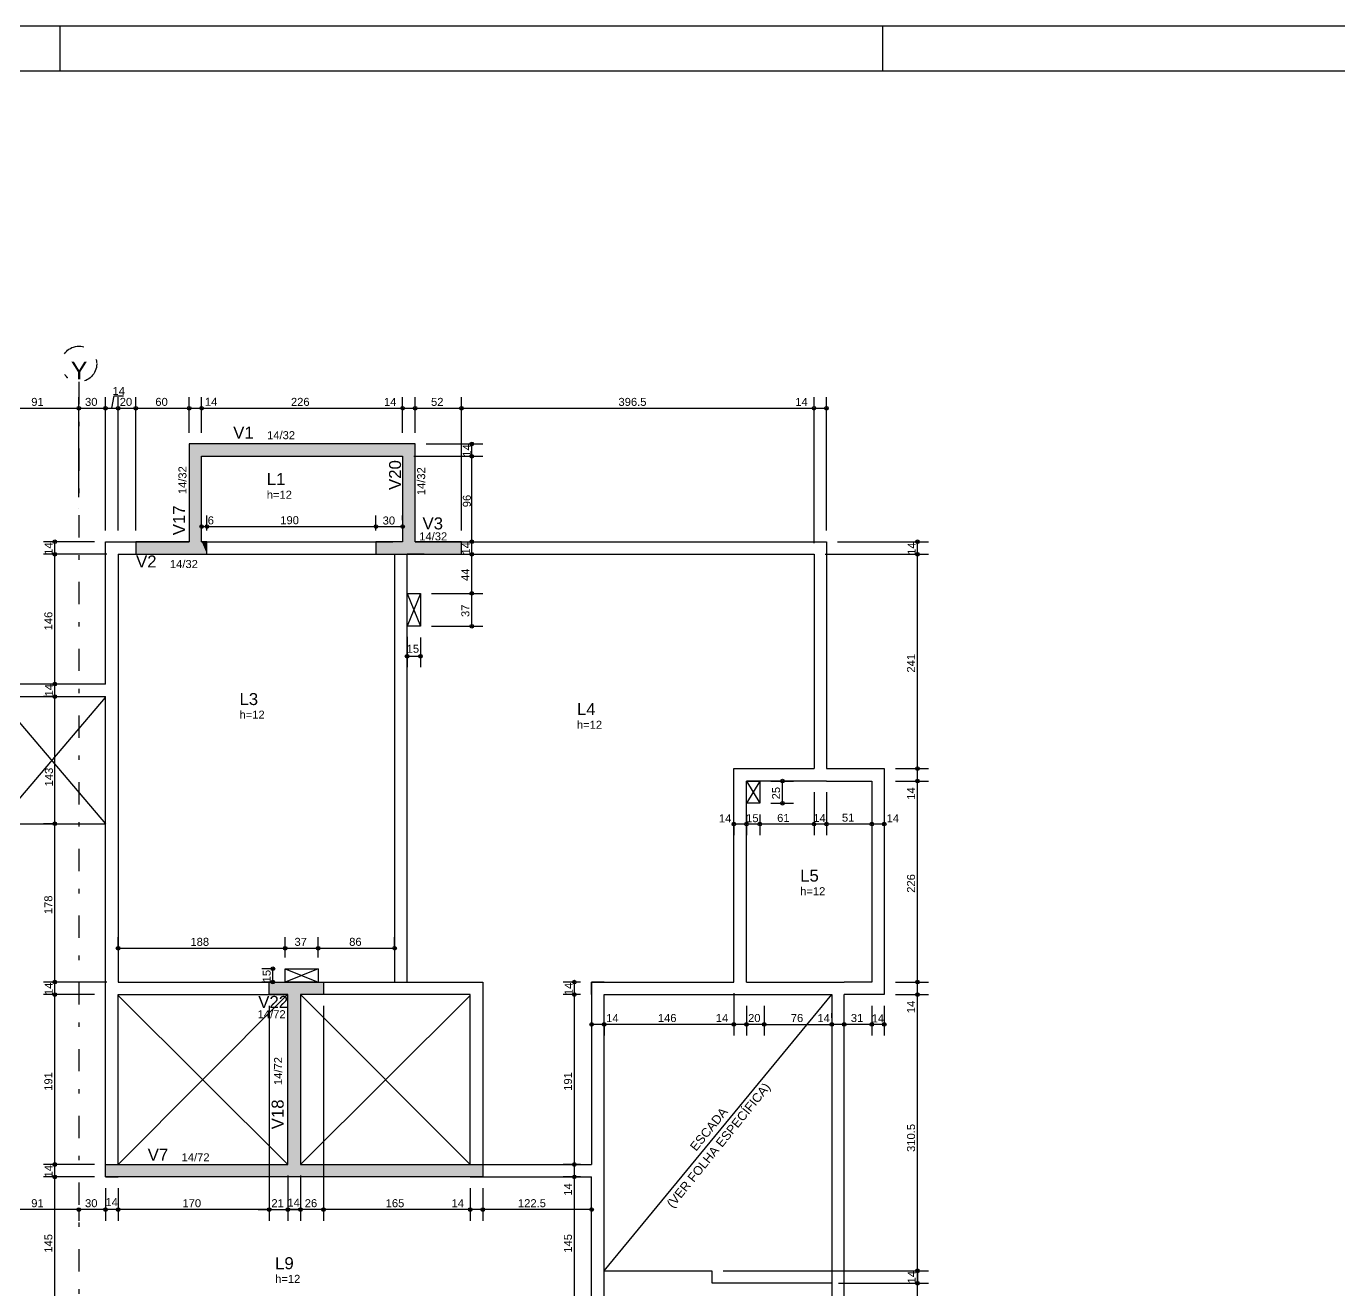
# Model space of a CAD drawing. Extents: x 0 to 119, y 0 to 84.
# Drawn here: x 25.64 to 55.16, y 55.7 to 84.1 of the extents above; entities that cross this region are included whole.
import ezdxf

# ---------------------------------------------------------------- set-up
doc = ezdxf.new("R2010")
doc.units = 0
doc.header["$MEASUREMENT"] = 0
doc.linetypes.add('ESTILO_TQS_0003', pattern=[1.5, 0.5, -0.4, 0.1, -0.5])
for name, color, linetype in [('10', 252, 'CONTINUOUS'), ('18', 6, 'CONTINUOUS'), ('25', 130, 'CONTINUOUS'), ('3', 7, 'CONTINUOUS'), ('32', 250, 'CONTINUOUS'), ('37', 7, 'CONTINUOUS'), ('38', 7, 'CONTINUOUS'), ('40', 7, 'CONTINUOUS'), ('7', 232, 'CONTINUOUS'), ('9', 8, 'CONTINUOUS')]:
    doc.layers.add(name, color=color, linetype=linetype)
doc.styles.add('TQS_ARIAL', font='arial.ttf')

msp = doc.modelspace()

# ---------------------------------------------------------------- linework, layer by layer
at = {"layer": '10', "color": 252, "linetype": 'Continuous'}
for p, q in [((34.588986, 72.23191), (34.20894, 72.23191)), ((34.50905, 71.351872), (34.20905, 70.611872)), ((34.20905, 71.351872), (34.50905, 70.611872)), ((25.00894, 69.01191), (27.42894, 66.171997)), ((25.00894, 66.171997), (27.42894, 69.01191)), ((42.138984, 67.131908), (41.838984, 66.631931)), ((41.839004, 67.131897), (42.138984, 66.631931)), ((25.00894, 66.171997), (27.42894, 66.171997)), ((32.208382, 62.911905), (31.468382, 62.61191)), ((31.468392, 62.91191), (32.208382, 62.611905)), ((27.70894, 58.51191), (31.51894, 62.33191)), ((31.52894, 58.51191), (27.70894, 62.31191)), ((35.62894, 58.51191), (31.80894, 62.33191)), ((31.80894, 58.51191), (35.62894, 62.31191)), ((38.638984, 56.121908), (43.758984, 62.33191)), ((38.638984, 56.121908), (41.064132, 56.121908)), ((41.068979, 55.84245), (41.068979, 56.121908)), ((43.758984, 55.84245), (41.068979, 55.84245))]:
    msp.add_line(p, q, dxfattribs=at)
for points in [[(34.20905, 70.611872), (34.20905, 71.351872), (34.50905, 71.351872), (34.50905, 70.611872), (34.20905, 70.611872)], [(42.138984, 66.631931), (41.838984, 66.631931), (41.838984, 67.131908), (42.138984, 67.131908), (42.138984, 66.631931)], [(31.468742, 62.911829), (32.208382, 62.911829), (32.208382, 62.611905), (31.468742, 62.611905), (31.468742, 62.911829)]]:
    msp.add_lwpolyline(points, dxfattribs=at)
at = {"layer": '18', "color": 6, "linetype": 'ESTILO_TQS_0003'}
msp.add_line((26.82894, 76.107289), (26.82894, 38.391621), dxfattribs=at)
msp.add_circle((26.82894, 76.507289), 0.4, dxfattribs=at)
at = {"layer": '25', "color": 130, "linetype": 'Continuous'}
for points in [[(34.10894, 72.51191), (33.50894, 72.51191), (33.50894, 72.23191), (35.42994, 72.23191), (35.42994, 72.51191), (34.38894, 72.51191), (34.38894, 74.71191), (29.30894, 74.71191), (29.30894, 72.51191), (28.10894, 72.51191), (28.10894, 72.23191), (29.70894, 72.23191), (29.70894, 72.51191), (29.58894, 72.51191), (29.58894, 74.43191), (34.10894, 74.43191), (34.10894, 72.51191)], [(31.10894, 62.61191), (32.32894, 62.61191), (32.32894, 62.33191), (31.80894, 62.33191), (31.80894, 58.51191), (35.90894, 58.51191), (35.90894, 58.23191), (27.42894, 58.23191), (27.42894, 58.51191), (31.52894, 58.51191), (31.52894, 62.33191), (31.10894, 62.33191), (31.10894, 62.61191)]]:
    msp.add_lwpolyline(points, dxfattribs=at)
for points in [[(34.38894, 74.71191), (29.30894, 74.71191), (29.58894, 74.43191)], [(29.58894, 74.43191), (29.30894, 74.71191), (29.30894, 72.51191)], [(34.10894, 74.43191), (34.38894, 74.71191), (29.58894, 74.43191)], [(34.38894, 72.51191), (34.38894, 74.71191), (34.10894, 74.43191)], [(29.58894, 72.51191), (29.58894, 74.43191), (29.30894, 72.51191)], [(34.10894, 72.51191), (34.38894, 72.51191), (34.10894, 74.43191)], [(29.30894, 72.51191), (28.10894, 72.51191), (29.70894, 72.23191)], [(28.10894, 72.51191), (28.10894, 72.23191), (29.70894, 72.23191)], [(29.58894, 72.51191), (29.30894, 72.51191), (29.70894, 72.23191)], [(29.70894, 72.51191), (29.58894, 72.51191), (29.70894, 72.23191)], [(33.50894, 72.51191), (35.42994, 72.23191), (34.10894, 72.51191)], [(33.50894, 72.51191), (33.50894, 72.23191), (35.42994, 72.23191)], [(35.42994, 72.23191), (34.38894, 72.51191), (34.10894, 72.51191)], [(35.42994, 72.23191), (35.42994, 72.51191), (34.38894, 72.51191)], [(31.52894, 62.33191), (31.10894, 62.33191), (32.32894, 62.61191)], [(32.32894, 62.61191), (31.10894, 62.33191), (31.10894, 62.61191)], [(31.80894, 62.33191), (31.52894, 62.33191), (32.32894, 62.61191)], [(32.32894, 62.61191), (32.32894, 62.33191), (31.80894, 62.33191)], [(31.80894, 58.51191), (31.52894, 58.51191), (31.80894, 62.33191)], [(31.52894, 58.51191), (31.52894, 62.33191), (31.80894, 62.33191)], [(27.42894, 58.51191), (31.52894, 58.51191), (27.42894, 58.23191)], [(31.52894, 58.51191), (35.90894, 58.23191), (27.42894, 58.23191)], [(35.90894, 58.23191), (31.52894, 58.51191), (31.80894, 58.51191)], [(35.90894, 58.51191), (35.90894, 58.23191), (31.80894, 58.51191)]]:
    msp.add_solid(points, dxfattribs=at)
at = {"layer": '3', "color": 7, "linetype": 'Continuous'}
for points in [[(34.10894, 72.51191), (33.50894, 72.51191), (33.50894, 72.23191), (35.42994, 72.23191), (35.42994, 72.51191), (34.38894, 72.51191), (34.38894, 74.71191), (29.30894, 74.71191), (29.30894, 72.51191), (28.10894, 72.51191), (28.10894, 72.23191), (29.70894, 72.23191), (29.70894, 72.51191), (29.58894, 72.51191), (29.58894, 74.43191), (34.10894, 74.43191), (34.10894, 72.51191)], [(31.10894, 62.61191), (32.32894, 62.61191), (32.32894, 62.33191), (31.80894, 62.33191), (31.80894, 58.51191), (35.90894, 58.51191), (35.90894, 58.23191), (27.42894, 58.23191), (27.42894, 58.51191), (31.52894, 58.51191), (31.52894, 62.33191), (31.10894, 62.33191), (31.10894, 62.61191)]]:
    msp.add_lwpolyline(points, dxfattribs=at)
at = {"layer": '32', "color": 250, "linetype": 'Continuous'}
for p, q in [((26.82894, 73.510701), (26.82894, 75.76199)), ((26.82894, 73.760701), (26.82894, 75.76199)), ((27.42894, 72.76191), (27.42894, 75.76199)), ((27.42894, 72.76191), (27.42894, 75.76199)), ((27.56894, 75.51199), (27.621554, 75.793406)), ((27.621554, 75.793406), (27.830713, 75.793406)), ((27.70894, 72.76191), (27.70894, 75.76199)), ((27.70894, 72.76191), (27.70894, 75.76199)), ((27.830713, 75.793406), (27.830713, 75.793406)), ((28.10894, 72.76191), (28.10894, 75.76199)), ((28.10894, 72.76191), (28.10894, 75.76199)), ((29.30894, 74.96191), (29.30894, 75.76199)), ((29.30894, 74.96191), (29.30894, 75.76199)), ((29.58894, 74.96191), (29.58894, 75.76199)), ((29.58894, 74.96191), (29.58894, 75.76199)), ((34.10894, 74.96191), (34.10894, 75.76199)), ((34.10894, 74.96191), (34.10894, 75.76199)), ((34.38894, 74.96191), (34.38894, 75.76199)), ((34.38894, 74.96191), (34.38894, 75.76199)), ((35.42894, 72.76191), (35.42894, 75.76199)), ((35.42894, 72.76191), (35.42894, 75.76199)), ((43.35894, 72.48191), (43.35894, 75.76199)), ((43.35894, 72.48191), (43.35894, 75.76199)), ((43.63894, 72.762), (43.63894, 75.76199)), ((25.00894, 75.51199), (26.82894, 75.51199)), ((26.82894, 75.51199), (27.42894, 75.51199)), ((27.42894, 75.51199), (27.70894, 75.51199)), ((27.70894, 75.51199), (28.10894, 75.51199)), ((28.10894, 75.51199), (29.30894, 75.51199)), ((29.30894, 75.51199), (29.58894, 75.51199)), ((29.58894, 75.51199), (34.10894, 75.51199)), ((34.10894, 75.51199), (34.38894, 75.51199)), ((34.38894, 75.51199), (35.42894, 75.51199)), ((35.42894, 75.51199), (43.35894, 75.51199)), ((43.35894, 75.51199), (43.63894, 75.51199)), ((29.30894, 74.71191), (29.30894, 74.71191)), ((29.30894, 74.71191), (29.30894, 74.71191)), ((29.58894, 74.71191), (29.58894, 74.71191)), ((29.58894, 74.71191), (29.58894, 74.71191)), ((34.10894, 74.71191), (34.10894, 74.71191)), ((34.10894, 74.71191), (34.10894, 74.71191)), ((34.38894, 74.71191), (34.38894, 74.71191)), ((34.38894, 74.71191), (34.38894, 74.71191)), ((34.38894, 74.71191), (34.38894, 74.71191)), ((34.63894, 74.71191), (35.912879, 74.71191)), ((35.662879, 74.43191), (35.662879, 74.71191)), ((34.10894, 74.43191), (34.10894, 74.43191)), ((34.10894, 74.43191), (34.10894, 74.43191)), ((34.35894, 74.43191), (35.912879, 74.43191)), ((34.35894, 74.43191), (35.912879, 74.43191)), ((35.662879, 72.51191), (35.662879, 74.43191)), ((26.82894, 73.510701), (26.82894, 73.510701)), ((26.82894, 73.260701), (26.82894, 73.260701)), ((29.70894, 72.76191), (29.70894, 73.101713)), ((29.70894, 72.76191), (29.70894, 73.101713)), ((33.50894, 72.76191), (33.50894, 73.101713)), ((33.50894, 72.76191), (33.50894, 73.101713)), ((34.10894, 72.995371), (34.10894, 73.101713)), ((29.58894, 72.851713), (29.70894, 72.851713)), ((29.58894, 72.851713), (29.58894, 72.851713)), ((29.70894, 72.851713), (33.50894, 72.851713)), ((33.50894, 72.851713), (34.10894, 72.851713)), ((34.10894, 72.745371), (34.10894, 72.745371)), ((27.17894, 72.51191), (26.035516, 72.51191)), ((26.285516, 72.23191), (26.285516, 72.51191)), ((27.42894, 72.51191), (27.42894, 72.51191)), ((27.42894, 72.51191), (27.42894, 72.51191)), ((27.42894, 72.51191), (27.42894, 72.51191)), ((27.70894, 72.51191), (27.70894, 72.51191)), ((27.70894, 72.51191), (27.70894, 72.51191)), ((28.10894, 72.51191), (28.10894, 72.51191)), ((28.10894, 72.51191), (28.10894, 72.51191)), ((29.70894, 72.51191), (29.70894, 72.51191)), ((29.70894, 72.51191), (29.70894, 72.51191)), ((33.50894, 72.51191), (33.50894, 72.51191)), ((33.50894, 72.51191), (33.50894, 72.51191)), ((35.42894, 72.51191), (35.42894, 72.51191)), ((35.42894, 72.51191), (35.42894, 72.51191)), ((35.42894, 72.51191), (35.42894, 72.51191)), ((35.458679, 72.512), (35.458679, 72.512)), ((35.662879, 72.23191), (35.662879, 72.512)), ((35.67894, 72.51191), (35.912879, 72.51191)), ((35.708679, 72.512), (35.912879, 72.512)), ((43.63894, 72.512), (43.63894, 72.512)), ((43.63894, 72.512), (43.63894, 72.512)), ((43.88894, 72.512), (45.93522, 72.512)), ((45.68522, 72.23191), (45.68522, 72.512)), ((27.45894, 72.23191), (26.035516, 72.23191)), ((27.45894, 72.23191), (26.035516, 72.23191)), ((26.285516, 69.31191), (26.285516, 72.23191)), ((27.70894, 72.23191), (27.70894, 72.23191)), ((27.70894, 72.23191), (27.70894, 72.23191)), ((35.308192, 72.23191), (35.308192, 72.23191)), ((35.464272, 72.23191), (35.464272, 72.23191)), ((35.558192, 72.23191), (35.912879, 72.23191)), ((35.662879, 71.351872), (35.662879, 72.23191)), ((35.714272, 72.23191), (35.912879, 72.23191)), ((43.35894, 72.23191), (43.35894, 72.23191)), ((43.35894, 72.23191), (43.35894, 72.23191)), ((43.35894, 72.23191), (43.35894, 72.23191)), ((43.35894, 72.23191), (43.35894, 72.23191)), ((43.60894, 72.23191), (45.93522, 72.23191)), ((43.60894, 72.23191), (45.93522, 72.23191)), ((45.68522, 67.41191), (45.68522, 72.23191)), ((34.50905, 71.351872), (34.50905, 71.351872)), ((34.50905, 71.351872), (34.50905, 71.351872)), ((34.75905, 71.351872), (35.912879, 71.351872)), ((34.75905, 71.351872), (35.912879, 71.351872)), ((35.662879, 70.611872), (35.662879, 71.351872)), ((34.20894, 70.621891), (34.20894, 70.621891)), ((34.50905, 70.611872), (34.50905, 70.611872)), ((34.50905, 70.611872), (34.50905, 70.611872)), ((34.75905, 70.611872), (35.912879, 70.611872)), ((34.20894, 70.371891), (34.20894, 69.688512)), ((34.50905, 70.361872), (34.50905, 69.688512)), ((34.20894, 69.938512), (34.50905, 69.938512)), ((26.126136, 69.31191), (26.035516, 69.31191)), ((26.244277, 69.31191), (26.035516, 69.31191)), ((26.285516, 69.03191), (26.285516, 69.31191)), ((26.376136, 69.31191), (26.376136, 69.31191)), ((26.494277, 69.31191), (26.494277, 69.31191)), ((26.21894, 69.03191), (26.035516, 69.03191)), ((26.21894, 69.03191), (26.035516, 69.03191)), ((26.285516, 66.171997), (26.285516, 69.03191)), ((26.46894, 69.03191), (26.46894, 69.03191)), ((26.46894, 69.03191), (26.46894, 69.03191)), ((44.938807, 67.41191), (44.938807, 67.41191)), ((44.938807, 67.41191), (44.938807, 67.41191)), ((45.188807, 67.41191), (45.93522, 67.41191)), ((45.188807, 67.41191), (45.93522, 67.41191)), ((45.68522, 67.131908), (45.68522, 67.41191)), ((42.138984, 67.131931), (42.138984, 67.131931)), ((42.388984, 67.131931), (42.899331, 67.131931)), ((42.649331, 66.631931), (42.649331, 67.131931)), ((43.35894, 67.131908), (43.35894, 67.131908)), ((43.35894, 67.131908), (43.35894, 67.131908)), ((43.63894, 67.131908), (43.63894, 67.131908)), ((43.63894, 67.131908), (43.63894, 67.131908)), ((44.938807, 67.131908), (44.938807, 67.131908)), ((44.938807, 67.131908), (44.938807, 67.131908)), ((45.188807, 67.131908), (45.93522, 67.131908)), ((45.188807, 67.131908), (45.93522, 67.131908)), ((45.68522, 62.611908), (45.68522, 67.131908)), ((43.35894, 66.881908), (43.35894, 65.914914)), ((43.35894, 66.881908), (43.35894, 65.914914)), ((43.63894, 66.881908), (43.63894, 65.914914)), ((43.63894, 66.881908), (43.63894, 65.914914)), ((41.838984, 66.631931), (41.838984, 66.631931)), ((42.138984, 66.631931), (42.138984, 66.631931)), ((42.138984, 66.631931), (42.138984, 66.631931)), ((42.138984, 66.631931), (42.138984, 66.631931)), ((42.388984, 66.631931), (42.899331, 66.631931)), ((44.658807, 66.598424), (44.658807, 66.598424)), ((44.658807, 66.598424), (44.658807, 66.598424)), ((44.938807, 66.545992), (44.938807, 66.545992)), ((26.310206, 66.171997), (26.035516, 66.171997)), ((26.310206, 66.171997), (26.035516, 66.171997)), ((26.285516, 62.61191), (26.285516, 66.171997)), ((26.560206, 66.171997), (26.560206, 66.171997)), ((26.560206, 66.171997), (26.560206, 66.171997)), ((41.558984, 66.365911), (41.558984, 66.365911)), ((41.838984, 66.164914), (41.558984, 66.164914)), ((41.558984, 66.115911), (41.558984, 65.914914)), ((41.838984, 66.383947), (41.838984, 66.383947)), ((41.838984, 66.381931), (41.838984, 65.914914)), ((42.138984, 66.164914), (41.838984, 66.164914)), ((41.838984, 66.133947), (41.838984, 65.914914)), ((42.138984, 66.381931), (42.138984, 65.914914)), ((42.138984, 66.381931), (42.138984, 65.914914)), ((43.35894, 66.164914), (42.138984, 66.164914)), ((43.63894, 66.164914), (43.35894, 66.164914)), ((44.658807, 66.164914), (43.63894, 66.164914)), ((44.658807, 66.348424), (44.658807, 65.914914)), ((44.658807, 66.348424), (44.658807, 65.914914)), ((44.938807, 66.164914), (44.658807, 66.164914)), ((44.938807, 66.295992), (44.938807, 65.914914)), ((27.70894, 63.41191), (27.70894, 63.623588)), ((31.468392, 63.16191), (31.468392, 63.623588)), ((31.468742, 63.161829), (31.468742, 63.623588)), ((32.208382, 63.161905), (32.208382, 63.623588)), ((32.208382, 63.161905), (32.208382, 63.623588)), ((33.92894, 63.41156), (33.92894, 63.623588)), ((27.70894, 63.373588), (31.468742, 63.373588)), ((27.70894, 63.16191), (27.70894, 63.16191)), ((31.468392, 63.373588), (32.208382, 63.373588)), ((32.208382, 63.373588), (33.92894, 63.373588)), ((33.92894, 63.16156), (33.92894, 63.16156)), ((31.218392, 62.91191), (30.94093, 62.91191)), ((31.19093, 62.61191), (31.19093, 62.91191)), ((31.468392, 62.91191), (31.468392, 62.91191)), ((31.468392, 62.91191), (31.468392, 62.91191)), ((31.468742, 62.911829), (31.468742, 62.911829)), ((32.208382, 62.911905), (32.208382, 62.911905)), ((32.208382, 62.911905), (32.208382, 62.911905)), ((27.17894, 62.61191), (26.035516, 62.61191)), ((27.45894, 62.61191), (26.035516, 62.61191)), ((26.285516, 62.33191), (26.285516, 62.61191)), ((27.42894, 62.61191), (27.42894, 62.61191)), ((27.70894, 62.61191), (27.70894, 62.61191)), ((31.218382, 62.61191), (30.94093, 62.61191)), ((31.468382, 62.61191), (31.468382, 62.61191)), ((38.108984, 62.61191), (37.719503, 62.61191)), ((37.969503, 62.33191), (37.969503, 62.61191)), ((38.358984, 62.61191), (38.358984, 62.61191)), ((41.558984, 62.61191), (41.558984, 62.61191)), ((44.938807, 62.611908), (44.938807, 62.611908)), ((44.938807, 62.611908), (44.938807, 62.611908)), ((45.188807, 62.611908), (45.93522, 62.611908)), ((45.188807, 62.611908), (45.93522, 62.611908)), ((45.68522, 62.331908), (45.68522, 62.611908)), ((27.17894, 62.33191), (26.035516, 62.33191)), ((27.17894, 62.33191), (26.035516, 62.33191)), ((26.285516, 58.51191), (26.285516, 62.33191)), ((27.42894, 62.33191), (27.42894, 62.33191)), ((27.42894, 62.33191), (27.42894, 62.33191)), ((31.10894, 62.33191), (31.10894, 62.33191)), ((31.10894, 62.33191), (31.10894, 62.33191)), ((32.32894, 62.33191), (32.32894, 62.33191)), ((32.32894, 62.33191), (32.32894, 62.33191)), ((38.108984, 62.33191), (37.719503, 62.33191)), ((38.108984, 62.33191), (37.719503, 62.33191)), ((37.969503, 58.51191), (37.969503, 62.33191)), ((38.358984, 62.33191), (38.358984, 62.33191)), ((38.358984, 62.33191), (38.358984, 62.33191)), ((41.558984, 62.36191), (41.558984, 61.41096)), ((41.558984, 62.33191), (41.558984, 62.33191)), ((41.838984, 62.33191), (41.838984, 62.33191)), ((41.838984, 62.33191), (41.838984, 62.33191)), ((42.238984, 62.331908), (42.238984, 62.331908)), ((42.238984, 62.331908), (42.238984, 62.331908)), ((43.758984, 62.331908), (43.758984, 62.331908)), ((44.658807, 62.331908), (44.658807, 62.331908)), ((44.658807, 62.331908), (44.658807, 62.331908)), ((44.938807, 62.331908), (44.938807, 62.331908)), ((44.938807, 62.331908), (44.938807, 62.331908)), ((44.938807, 62.331908), (44.938807, 62.331908)), ((45.188807, 62.331908), (45.93522, 62.331908)), ((45.188807, 62.331908), (45.93522, 62.331908)), ((45.68522, 56.121908), (45.68522, 62.331908)), ((31.10894, 62.08191), (31.10894, 57.248236)), ((31.10894, 62.08191), (31.10894, 57.248236)), ((32.32894, 62.08191), (32.32894, 57.248236)), ((32.32894, 62.08191), (32.32894, 57.248236)), ((41.558984, 62.08191), (41.558984, 61.41096)), ((41.838984, 62.08191), (41.838984, 61.41096)), ((41.838984, 62.08191), (41.838984, 61.41096)), ((42.238984, 62.081908), (42.238984, 61.41096)), ((42.238984, 62.081908), (42.238984, 61.41096)), ((43.758984, 62.081908), (43.758984, 61.41096)), ((44.658807, 62.081908), (44.658807, 61.41096)), ((44.658807, 62.081908), (44.658807, 61.41096)), ((44.938807, 62.081908), (44.938807, 61.41096)), ((38.358984, 61.927303), (38.358984, 61.927303)), ((38.638984, 61.902778), (38.638984, 61.902778)), ((38.638984, 61.902778), (38.638984, 61.902778)), ((43.758984, 61.810895), (43.758984, 61.91096)), ((44.038984, 61.876006), (44.038984, 61.91096)), ((44.038984, 61.673752), (44.038984, 61.91096)), ((38.358984, 61.677303), (38.358984, 61.41096)), ((38.638984, 61.66096), (38.358984, 61.66096)), ((41.558984, 61.66096), (38.638984, 61.66096)), ((38.638984, 61.652778), (38.638984, 61.41096)), ((38.638984, 61.652778), (38.638984, 61.41096)), ((41.838984, 61.66096), (41.558984, 61.66096)), ((42.238984, 61.66096), (41.838984, 61.66096)), ((42.238984, 61.66096), (43.758984, 61.66096)), ((44.038984, 61.66096), (43.758984, 61.66096)), ((43.758984, 61.560895), (43.758984, 61.560895)), ((44.658807, 61.66096), (44.038984, 61.66096)), ((44.038984, 61.626006), (44.038984, 61.626006)), ((44.038984, 61.423752), (44.038984, 61.423752)), ((44.938807, 61.66096), (44.658807, 61.66096)), ((27.17894, 58.51191), (26.035516, 58.51191)), ((27.17894, 58.51191), (26.035516, 58.51191)), ((26.285516, 58.23191), (26.285516, 58.51191)), ((27.42894, 58.51191), (27.42894, 58.51191)), ((27.42894, 58.51191), (27.42894, 58.51191)), ((31.52894, 58.51191), (31.52894, 58.51191)), ((31.80894, 58.51191), (31.80894, 58.51191)), ((38.108984, 58.51191), (37.719503, 58.51191)), ((38.108984, 58.51191), (37.719503, 58.51191)), ((37.969503, 58.23191), (37.969503, 58.51191)), ((38.358984, 58.51191), (38.358984, 58.51191)), ((38.358984, 58.51191), (38.358984, 58.51191)), ((27.17894, 58.23191), (26.035516, 58.23191)), ((27.17894, 58.23191), (26.035516, 58.23191)), ((26.285516, 55.33191), (26.285516, 58.23191)), ((27.42894, 58.23191), (27.42894, 58.23191)), ((27.42894, 58.23191), (27.42894, 58.23191)), ((27.42894, 58.23191), (27.42894, 58.23191)), ((27.42894, 58.23191), (27.42894, 58.23191)), ((27.70894, 58.23191), (27.70894, 58.23191)), ((27.70894, 58.23191), (27.70894, 58.23191)), ((31.52894, 58.26191), (31.52894, 57.248236)), ((31.52894, 58.23191), (31.52894, 58.23191)), ((31.80894, 58.26191), (31.80894, 57.248236)), ((31.80894, 58.23191), (31.80894, 58.23191)), ((35.62894, 58.23191), (35.62894, 58.23191)), ((35.62894, 58.23191), (35.62894, 58.23191)), ((35.90894, 58.23191), (35.90894, 58.23191)), ((35.90894, 58.23191), (35.90894, 58.23191)), ((38.108984, 58.23191), (37.719503, 58.23191)), ((38.108984, 58.23191), (37.719503, 58.23191)), ((37.969503, 55.33191), (37.969503, 58.23191)), ((38.358984, 58.23191), (38.358984, 58.23191)), ((38.358984, 58.23191), (38.358984, 58.23191)), ((27.42894, 57.98191), (27.42894, 57.248236)), ((27.42894, 57.98191), (27.42894, 57.248236)), ((27.70894, 57.98191), (27.70894, 57.248236)), ((27.70894, 57.98191), (27.70894, 57.248236)), ((31.52894, 57.98191), (31.52894, 57.248236)), ((31.80894, 57.98191), (31.80894, 57.248236)), ((35.62894, 57.98191), (35.62894, 57.248236)), ((35.62894, 57.98191), (35.62894, 57.248236)), ((35.90894, 57.98191), (35.90894, 57.248236)), ((35.90894, 57.98191), (35.90894, 57.248236)), ((26.82894, 57.780986), (26.82894, 57.780986)), ((26.82894, 57.712034), (26.82894, 57.712034)), ((38.358984, 57.734162), (38.358984, 57.748236)), ((26.82894, 57.498236), (25.00894, 57.498236)), ((26.82894, 57.530986), (26.82894, 57.248236)), ((27.42894, 57.498236), (26.82894, 57.498236)), ((26.82894, 57.462034), (26.82894, 57.248236)), ((27.70894, 57.498236), (27.42894, 57.498236)), ((31.10894, 57.498236), (27.70894, 57.498236)), ((30.85894, 57.498236), (31.77894, 57.498236)), ((31.80894, 57.498236), (31.52894, 57.498236)), ((32.57894, 57.498236), (31.55894, 57.498236)), ((35.62894, 57.498236), (32.32894, 57.498236)), ((35.90894, 57.498236), (35.62894, 57.498236)), ((38.358984, 57.498236), (35.90894, 57.498236)), ((38.358984, 57.484162), (38.358984, 57.484162)), ((41.064132, 56.121908), (41.064132, 56.121908)), ((41.068979, 56.121908), (41.068979, 56.121908)), ((41.314132, 56.121908), (45.93522, 56.121908)), ((41.318979, 56.121908), (45.93522, 56.121908)), ((45.68522, 56.121908), (45.68522, 55.84245)), ((45.68522, 55.08191), (45.68522, 56.09191)), ((41.068979, 55.84245), (41.068979, 55.84245)), ((41.068979, 55.84245), (41.068979, 55.84245)), ((43.658984, 55.84191), (43.658984, 55.84191)), ((43.758984, 55.84245), (43.758984, 55.84245)), ((43.908984, 55.84191), (45.93522, 55.84191)), ((44.008984, 55.84245), (45.93522, 55.84245))]:
    msp.add_line(p, q, dxfattribs=at)
for centre, radius in [((26.82894, 75.51199), 0.041625), ((26.82894, 75.51199), 0.041625), ((26.82894, 75.51199), 0.02075), ((26.82894, 75.51199), 0.02075), ((27.42894, 75.51199), 0.041625), ((27.42894, 75.51199), 0.041625), ((27.42894, 75.51199), 0.02075), ((27.42894, 75.51199), 0.02075), ((27.70894, 75.51199), 0.041625), ((27.70894, 75.51199), 0.041625), ((27.70894, 75.51199), 0.02075), ((27.70894, 75.51199), 0.02075), ((28.10894, 75.51199), 0.041625), ((28.10894, 75.51199), 0.041625), ((28.10894, 75.51199), 0.02075), ((28.10894, 75.51199), 0.02075), ((29.30894, 75.51199), 0.041625), ((29.30894, 75.51199), 0.041625), ((29.30894, 75.51199), 0.02075), ((29.30894, 75.51199), 0.02075), ((29.58894, 75.51199), 0.041625), ((29.58894, 75.51199), 0.041625), ((29.58894, 75.51199), 0.02075), ((29.58894, 75.51199), 0.02075), ((34.10894, 75.51199), 0.041625), ((34.10894, 75.51199), 0.041625), ((34.10894, 75.51199), 0.02075), ((34.10894, 75.51199), 0.02075), ((34.38894, 75.51199), 0.041625), ((34.38894, 75.51199), 0.041625), ((34.38894, 75.51199), 0.02075), ((34.38894, 75.51199), 0.02075), ((35.42894, 75.51199), 0.041625), ((35.42894, 75.51199), 0.041625), ((35.42894, 75.51199), 0.02075), ((35.42894, 75.51199), 0.02075), ((43.35894, 75.51199), 0.041625), ((43.35894, 75.51199), 0.041625), ((43.35894, 75.51199), 0.02075), ((43.35894, 75.51199), 0.02075), ((43.63894, 75.51199), 0.041625), ((43.63894, 75.51199), 0.02075), ((35.662879, 74.71191), 0.041625), ((35.662879, 74.71191), 0.02075), ((35.662879, 74.43191), 0.041625), ((35.662879, 74.43191), 0.041625), ((35.662879, 74.43191), 0.02075), ((35.662879, 74.43191), 0.02075), ((29.58894, 72.851713), 0.041625), ((29.58894, 72.851713), 0.02075), ((29.70894, 72.851713), 0.041625), ((29.70894, 72.851713), 0.041625), ((29.70894, 72.851713), 0.02075), ((29.70894, 72.851713), 0.02075), ((33.50894, 72.851713), 0.041625), ((33.50894, 72.851713), 0.041625), ((33.50894, 72.851713), 0.02075), ((33.50894, 72.851713), 0.02075), ((34.10894, 72.851713), 0.041625), ((34.10894, 72.851713), 0.02075), ((26.285516, 72.51191), 0.041625), ((26.285516, 72.51191), 0.02075), ((35.662879, 72.512), 0.041625), ((35.662879, 72.51191), 0.041625), ((35.662879, 72.512), 0.02075), ((35.662879, 72.51191), 0.02075), ((45.68522, 72.512), 0.041625), ((45.68522, 72.512), 0.02075), ((26.285516, 72.23191), 0.041625), ((26.285516, 72.23191), 0.041625), ((26.285516, 72.23191), 0.02075), ((26.285516, 72.23191), 0.02075), ((35.662879, 72.23191), 0.041625), ((35.662879, 72.23191), 0.041625), ((35.662879, 72.23191), 0.02075), ((35.662879, 72.23191), 0.02075), ((45.68522, 72.23191), 0.041625), ((45.68522, 72.23191), 0.041625), ((45.68522, 72.23191), 0.02075), ((45.68522, 72.23191), 0.02075), ((35.662879, 71.351872), 0.041625), ((35.662879, 71.351872), 0.041625), ((35.662879, 71.351872), 0.02075), ((35.662879, 71.351872), 0.02075), ((35.662879, 70.611872), 0.041625), ((35.662879, 70.611872), 0.02075), ((34.20894, 69.938512), 0.041625), ((34.20894, 69.938512), 0.02075), ((34.50905, 69.938512), 0.041625), ((34.50905, 69.938512), 0.02075), ((26.285516, 69.31191), 0.041625), ((26.285516, 69.31191), 0.041625), ((26.285516, 69.03191), 0.041625), ((26.285516, 69.03191), 0.041625), ((26.285516, 69.31191), 0.02075), ((26.285516, 69.31191), 0.02075), ((26.285516, 69.03191), 0.02075), ((26.285516, 69.03191), 0.02075), ((45.68522, 67.41191), 0.041625), ((45.68522, 67.41191), 0.041625), ((45.68522, 67.41191), 0.02075), ((45.68522, 67.41191), 0.02075), ((42.649331, 67.131931), 0.041625), ((42.649331, 67.131931), 0.02075), ((45.68522, 67.131908), 0.041625), ((45.68522, 67.131908), 0.041625), ((45.68522, 67.131908), 0.02075), ((45.68522, 67.131908), 0.02075), ((42.649331, 66.631931), 0.041625), ((42.649331, 66.631931), 0.02075), ((26.285516, 66.171997), 0.041625), ((26.285516, 66.171997), 0.041625), ((26.285516, 66.171997), 0.02075), ((26.285516, 66.171997), 0.02075), ((41.558984, 66.164914), 0.041625), ((41.558984, 66.164914), 0.02075), ((41.838984, 66.164914), 0.041625), ((41.838984, 66.164914), 0.041625), ((41.838984, 66.164914), 0.02075), ((41.838984, 66.164914), 0.02075), ((42.138984, 66.164914), 0.041625), ((42.138984, 66.164914), 0.041625), ((42.138984, 66.164914), 0.02075), ((42.138984, 66.164914), 0.02075), ((43.35894, 66.164914), 0.041625), ((43.35894, 66.164914), 0.041625), ((43.35894, 66.164914), 0.02075), ((43.35894, 66.164914), 0.02075), ((43.63894, 66.164914), 0.041625), ((43.63894, 66.164914), 0.041625), ((43.63894, 66.164914), 0.02075), ((43.63894, 66.164914), 0.02075), ((44.658807, 66.164914), 0.041625), ((44.658807, 66.164914), 0.041625), ((44.658807, 66.164914), 0.02075), ((44.658807, 66.164914), 0.02075), ((44.938807, 66.164914), 0.041625), ((44.938807, 66.164914), 0.02075), ((27.70894, 63.373588), 0.041625), ((27.70894, 63.373588), 0.02075), ((31.468392, 63.373588), 0.041625), ((31.468742, 63.373588), 0.041625), ((31.468392, 63.373588), 0.02075), ((31.468742, 63.373588), 0.02075), ((32.208382, 63.373588), 0.041625), ((32.208382, 63.373588), 0.041625), ((32.208382, 63.373588), 0.02075), ((32.208382, 63.373588), 0.02075), ((33.92894, 63.373588), 0.041625), ((33.92894, 63.373588), 0.02075), ((31.19093, 62.91191), 0.041625), ((31.19093, 62.91191), 0.02075), ((26.285516, 62.61191), 0.041625), ((26.285516, 62.61191), 0.041625), ((26.285516, 62.61191), 0.02075), ((26.285516, 62.61191), 0.02075), ((31.19093, 62.61191), 0.041625), ((31.19093, 62.61191), 0.02075), ((37.969503, 62.61191), 0.041625), ((37.969503, 62.61191), 0.02075), ((45.68522, 62.611908), 0.041625), ((45.68522, 62.611908), 0.041625), ((45.68522, 62.611908), 0.02075), ((45.68522, 62.611908), 0.02075), ((26.285516, 62.33191), 0.041625), ((26.285516, 62.33191), 0.041625), ((26.285516, 62.33191), 0.02075), ((26.285516, 62.33191), 0.02075), ((37.969503, 62.33191), 0.041625), ((37.969503, 62.33191), 0.041625), ((37.969503, 62.33191), 0.02075), ((37.969503, 62.33191), 0.02075), ((45.68522, 62.331908), 0.041625), ((45.68522, 62.331908), 0.041625), ((45.68522, 62.331908), 0.02075), ((45.68522, 62.331908), 0.02075), ((38.358984, 61.66096), 0.041625), ((38.638984, 61.66096), 0.041625), ((38.638984, 61.66096), 0.041625), ((41.558984, 61.66096), 0.041625), ((41.558984, 61.66096), 0.041625), ((41.838984, 61.66096), 0.041625), ((41.838984, 61.66096), 0.041625), ((42.238984, 61.66096), 0.041625), ((42.238984, 61.66096), 0.041625), ((43.758984, 61.66096), 0.041625), ((43.758984, 61.66096), 0.041625), ((44.038984, 61.66096), 0.041625), ((44.038984, 61.66096), 0.041625), ((44.658807, 61.66096), 0.041625), ((44.658807, 61.66096), 0.041625), ((44.938807, 61.66096), 0.041625), ((38.358984, 61.66096), 0.02075), ((38.638984, 61.66096), 0.02075), ((38.638984, 61.66096), 0.02075), ((41.558984, 61.66096), 0.02075), ((41.558984, 61.66096), 0.02075), ((41.838984, 61.66096), 0.02075), ((41.838984, 61.66096), 0.02075), ((42.238984, 61.66096), 0.02075), ((42.238984, 61.66096), 0.02075), ((43.758984, 61.66096), 0.02075), ((43.758984, 61.66096), 0.02075), ((44.038984, 61.66096), 0.02075), ((44.038984, 61.66096), 0.02075), ((44.658807, 61.66096), 0.02075), ((44.658807, 61.66096), 0.02075), ((44.938807, 61.66096), 0.02075), ((26.285516, 58.51191), 0.041625), ((26.285516, 58.51191), 0.041625), ((26.285516, 58.51191), 0.02075), ((26.285516, 58.51191), 0.02075), ((37.969503, 58.51191), 0.041625), ((37.969503, 58.51191), 0.041625), ((37.969503, 58.51191), 0.02075), ((37.969503, 58.51191), 0.02075), ((26.285516, 58.23191), 0.041625), ((26.285516, 58.23191), 0.041625), ((26.285516, 58.23191), 0.02075), ((26.285516, 58.23191), 0.02075), ((37.969503, 58.23191), 0.041625), ((37.969503, 58.23191), 0.041625), ((37.969503, 58.23191), 0.02075), ((37.969503, 58.23191), 0.02075), ((26.82894, 57.498236), 0.041625), ((26.82894, 57.498236), 0.041625), ((26.82894, 57.498236), 0.02075), ((26.82894, 57.498236), 0.02075), ((27.42894, 57.498236), 0.041625), ((27.42894, 57.498236), 0.041625), ((27.42894, 57.498236), 0.02075), ((27.42894, 57.498236), 0.02075), ((27.70894, 57.498236), 0.041625), ((27.70894, 57.498236), 0.041625), ((27.70894, 57.498236), 0.02075), ((27.70894, 57.498236), 0.02075), ((31.10894, 57.498236), 0.041625), ((31.10894, 57.498236), 0.04), ((31.10894, 57.498236), 0.02075), ((31.10894, 57.498236), 0.02), ((31.52894, 57.498236), 0.041625), ((31.52894, 57.498236), 0.04), ((31.52894, 57.498236), 0.02075), ((31.52894, 57.498236), 0.02), ((31.80894, 57.498236), 0.041625), ((31.80894, 57.498236), 0.04), ((31.80894, 57.498236), 0.02075), ((31.80894, 57.498236), 0.02), ((32.32894, 57.498236), 0.041625), ((32.32894, 57.498236), 0.04), ((32.32894, 57.498236), 0.02075), ((32.32894, 57.498236), 0.02), ((35.62894, 57.498236), 0.041625), ((35.62894, 57.498236), 0.041625), ((35.62894, 57.498236), 0.02075), ((35.62894, 57.498236), 0.02075), ((35.90894, 57.498236), 0.041625), ((35.90894, 57.498236), 0.041625), ((35.90894, 57.498236), 0.02075), ((35.90894, 57.498236), 0.02075), ((38.358984, 57.498236), 0.041625), ((38.358984, 57.498236), 0.02075), ((45.68522, 56.121908), 0.041625), ((45.68522, 56.121908), 0.041625), ((45.68522, 56.121908), 0.02075), ((45.68522, 56.121908), 0.02075), ((45.68522, 55.84245), 0.041625), ((45.68522, 55.84191), 0.04), ((45.68522, 55.84245), 0.02075), ((45.68522, 55.84191), 0.02)]:
    msp.add_circle(centre, radius, dxfattribs=at)
at = {"layer": '40', "linetype": 'Continuous'}
for p, q in [((118.9, 84.099998), (0, 84.100001)), ((26.4, 84.099999), (26.4, 83.099999)), ((44.9, 84.099999), (44.9, 83.099999))]:
    msp.add_line(p, q, dxfattribs=at)
at = {"layer": '7', "color": 232, "linetype": 'Continuous'}
msp.add_line((3, 83.100001), (117.9, 83.099998), dxfattribs=at)
at = {"layer": '9', "color": 8, "linetype": 'Continuous'}
for p, q in [((27.42894, 72.51191), (29.30894, 72.51191)), ((27.42894, 69.31191), (27.42894, 72.51191)), ((29.58894, 72.51191), (33.887329, 72.51191)), ((34.38894, 72.51191), (43.63894, 72.51191)), ((43.63894, 72.51191), (43.63894, 67.411907)), ((27.70894, 72.23191), (33.92894, 72.23191)), ((33.92894, 72.23191), (33.92894, 62.61191)), ((34.20894, 62.61191), (34.20894, 72.23191)), ((34.20894, 72.23191), (43.35894, 72.23191)), ((43.35894, 72.23191), (43.35894, 67.411908)), ((25.00894, 69.03191), (27.42894, 69.03191)), ((27.42894, 58.23191), (27.42894, 69.03191)), ((43.63994, 67.411908), (44.93894, 67.411908)), ((44.93894, 67.411908), (44.93894, 62.33191)), ((41.838984, 62.61191), (41.838984, 67.13191)), ((33.92894, 62.61191), (34.20894, 62.61191)), ((38.358984, 62.33191), (38.358984, 62.61191)), ((38.358984, 62.61191), (41.558984, 62.61191)), ((41.838984, 62.61191), (44.038984, 62.61191)), ((27.70894, 58.51191), (27.70894, 62.33191)), ((27.70894, 62.33191), (31.51894, 62.33191)), ((38.638984, 51.21191), (38.638984, 62.33191)), ((44.93894, 62.33191), (44.038984, 62.33191)), ((38.638984, 58.23191), (38.638984, 58.51191)), ((27.42894, 58.23191), (27.70894, 58.23191)), ((38.358984, 52.41191), (38.358984, 58.23191))]:
    msp.add_line(p, q, dxfattribs=at)
for points in [[(27.42894, 69.31191), (25.00894, 69.31191), (25.00894, 72.51191)], [(27.70894, 72.23191), (27.70894, 62.61191), (35.90894, 62.61191), (35.90894, 62.33191)], [(41.558984, 62.61191), (41.558984, 67.411908), (43.35894, 67.411908)], [(43.63894, 67.13191), (41.838984, 67.13191)], [(43.63894, 67.13191), (44.65894, 67.13191), (44.65894, 62.61191), (44.038984, 62.61191)], [(35.62894, 62.61191), (35.90894, 62.61191), (35.90894, 58.51191), (38.358984, 58.51191)], [(38.638984, 62.61191), (38.358984, 62.61191), (38.358984, 58.51191)], [(35.62894, 58.51191), (35.62894, 62.33191), (31.80894, 62.33191)], [(38.638984, 62.33191), (43.758984, 62.33191), (43.758984, 51.21191)], [(44.038984, 51.21191), (44.038984, 51.21191), (44.038984, 62.33191)], [(35.62894, 58.23191), (35.90894, 58.23191), (38.358984, 58.23191)]]:
    msp.add_lwpolyline(points, dxfattribs=at)

# ---------------------------------------------------------------- texts
at = {"layer": '10', "color": 252, "linetype": 'Continuous', "style": 'TQS_ARIAL'}
for s, rotation, p in [('(VER FOLHA ESPECÍFICA)', 51.013, (40.185303, 57.519031)), ('ESCADA', 51.012697, (40.708173, 58.797074))]:
    msp.add_text(s, height=0.2, rotation=rotation, dxfattribs=at).set_placement(p)
at = {"layer": '18', "color": 6, "linetype": 'ESTILO_TQS_0003', "style": 'TQS_ARIAL'}
msp.add_text('Y', height=0.4, dxfattribs=at).set_placement((26.647067, 76.159582))
at = {"layer": '32', "color": 250, "linetype": 'Continuous', "style": 'TQS_ARIAL'}
for s, p in [('14', (27.583907, 75.809954)), ('91', (25.75694, 75.56599)), ('30', (26.96694, 75.56599)), ('20', (27.74694, 75.56599)), ('60', (28.54694, 75.56599)), ('14', (29.661792, 75.567827)), ('226', (31.59694, 75.56599)), ('14', (33.68894, 75.56599)), ('52', (34.74694, 75.56599)), ('396.5', (38.96194, 75.56599)), ('14', (42.93894, 75.56599)), ('6', (29.7254, 72.903232)), ('190', (31.35694, 72.905713)), ('30', (33.659001, 72.899133)), ('15', (34.198575, 70.01612)), ('14', (41.219416, 66.202258)), ('15', (41.833196, 66.207634)), ('61', (42.530042, 66.21336)), ('14', (43.344154, 66.210948)), ('51', (43.986874, 66.218914)), ('14', (44.99299, 66.206177)), ('188', (29.336841, 63.427588)), ('37', (31.676387, 63.427588)), ('86', (32.906661, 63.427588)), ('14', (38.684599, 61.712309)), ('146', (39.846984, 61.71496)), ('14', (41.149156, 61.71579)), ('20', (41.876984, 61.71496)), ('76', (42.836984, 61.71496)), ('14', (43.4352, 61.712477)), ('31', (44.186896, 61.71496)), ('14', (44.656613, 61.70717)), ('91', (25.75694, 57.552236)), ('30', (26.96694, 57.552236)), ('14', (27.425656, 57.576454)), ('170', (29.15694, 57.552236)), ('21', (31.15694, 57.552236)), ('14', (31.517693, 57.567292)), ('26', (31.90694, 57.552236)), ('165', (33.72694, 57.552236)), ('14', (35.20894, 57.552236)), ('122.5', (36.701962, 57.552236))]:
    msp.add_text(s, height=0.18, dxfattribs=at).set_placement(p)
for s, p in [('14', (35.639629, 74.424748)), ('96', (35.641998, 73.286963)), ('14', (26.235842, 72.217318)), ('14', (35.624151, 72.222998)), ('14', (45.644934, 72.215895)), ('44', (35.608879, 71.629891)), ('146', (26.231516, 70.51991)), ('37', (35.608879, 70.819872)), ('241', (45.63122, 69.56991)), ('14', (26.247275, 69.033226)), ('143', (26.244098, 67.012433)), ('25', (42.595331, 66.719931)), ('14', (45.63122, 66.711908)), ('226', (45.63122, 64.619908)), ('178', (26.231516, 64.139953)), ('15', (31.140106, 62.607221)), ('14', (26.239823, 62.322714)), ('14', (37.933265, 62.316793)), ('14', (45.63122, 61.911908)), ('191', (26.231516, 60.16991)), ('191', (37.915503, 60.16991)), ('310.5', (45.63122, 58.794908)), ('14', (26.236746, 58.222339)), ('14', (37.915503, 57.81191)), ('145', (26.231516, 56.52991)), ('145', (37.915503, 56.52991)), ('14', (45.64461, 55.840595))]:
    msp.add_text(s, height=0.18, rotation=90, dxfattribs=at).set_placement(p)
at = {"layer": '37', "color": 7, "linetype": 'Continuous', "style": 'TQS_ARIAL'}
for s, height, p in [('V1', 0.27, (30.298568, 74.829398)), ('14/32', 0.18, (31.060195, 74.816974)), ('V3', 0.27, (34.555712, 72.788675)), ('14/32', 0.18, (34.481907, 72.542439)), ('V2', 0.27, (28.113526, 71.932918)), ('14/32', 0.18, (28.875153, 71.920493)), ('V22', 0.27, (30.861865, 62.032212)), ('14/72', 0.18, (30.848777, 61.800737)), ('V7', 0.27, (28.375806, 58.596254)), ('14/72', 0.18, (29.137433, 58.583829))]:
    msp.add_text(s, height=height, dxfattribs=at).set_placement(p)
for s, height, p in [('14/32', 0.18, (29.247645, 73.580713)), ('V20', 0.27, (34.072084, 73.67516)), ('14/32', 0.18, (34.615191, 73.558418)), ('V17', 0.27, (29.215429, 72.658323)), ('14/72', 0.18, (31.397375, 60.298828)), ('V18', 0.27, (31.4317, 59.303453))]:
    msp.add_text(s, height=height, rotation=90, dxfattribs=at).set_placement(p)
at = {"layer": '38', "color": 7, "linetype": 'Continuous', "style": 'TQS_ARIAL'}
for s, height, p in [('L1', 0.27, (31.052316, 73.785071)), ('h=12', 0.18, (31.052316, 73.479071)), ('L3', 0.27, (30.439434, 68.84035)), ('L4', 0.27, (38.027307, 68.613846)), ('h=12', 0.18, (30.439434, 68.53435)), ('h=12', 0.18, (38.027307, 68.307846)), ('L5', 0.27, (43.047186, 64.871779)), ('h=12', 0.18, (43.047186, 64.565779)), ('L9', 0.27, (31.240285, 56.157677)), ('h=12', 0.18, (31.240285, 55.851677))]:
    msp.add_text(s, height=height, dxfattribs=at).set_placement(p)

doc.saveas('drawing.dxf')
